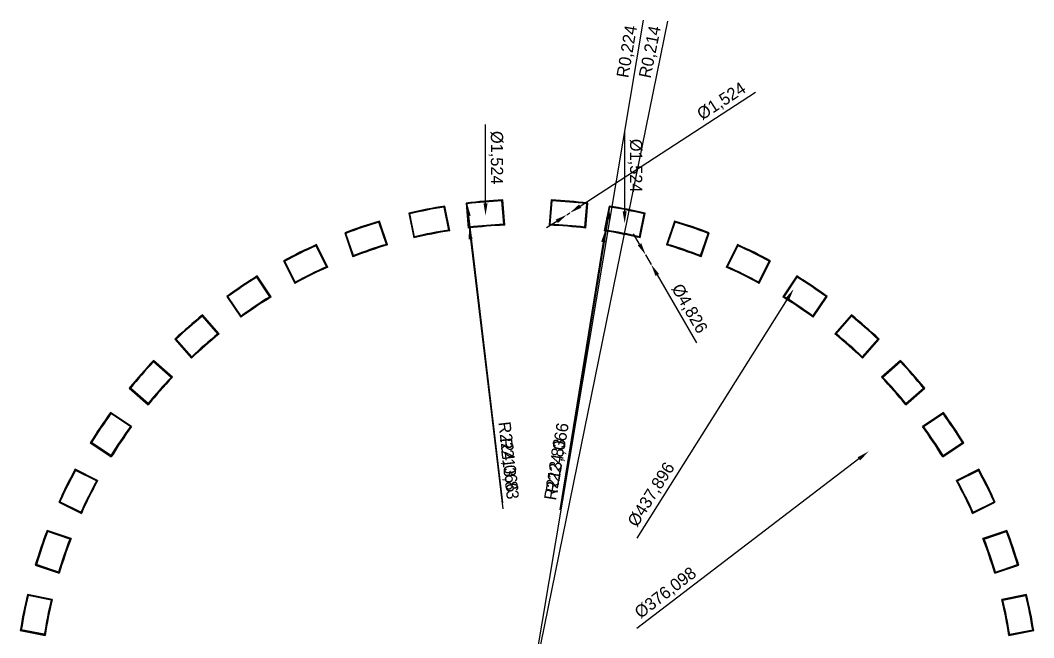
# Model space of a CAD drawing. Header units: millimetres. Extents: x -224 to 224, y -224 to 303.
# Drawn here: x -221.6 to 221.6, y 32.7 to 302.8 of the extents above; entities that cross this region are included whole.
import ezdxf

# ---------------------------------------------------------------- set-up
doc = ezdxf.new("R2010")
doc.units = ezdxf.units.MM
doc.layers.add('Dimensions', color=7, linetype='Continuous')
doc.layers.add('Sketch 02', color=7, linetype='Continuous')
doc.dimstyles.new('ISO-25', dxfattribs={"dimtxt": 2.5, "dimasz": 2.5, "dimexe": 1.25, "dimexo": 0.625, "dimtad": 1, "dimtxsty": 'Standard', "dimcen": 2.5, "dimadec": 0, "dimazin": 0, "dimtfac": 1, "dimtmove": 0, "dimatfit": 3, "dimfxl": 1, "dimarcsym": 0})

# ---------------------------------------------------------------- blocks, each defined once
blk = doc.blocks.new('*D1')
at = {"layer": 'Defpoints', "color": 0}
for p in [(0.04, 0.21), (0, 0)]:
    blk.add_point(p, dxfattribs=at)
at = {"layer": 'Dimensions', "color": 140, "lineweight": -2}
for p, q in [((1.11, 5.44), (61.52, 302.41)), ((0, 0), (0.04, 0.21))]:
    blk.add_line(p, q, dxfattribs=at)
at = {"layer": 'Dimensions', "color": 140}
blk.add_solid([(0.24, 5.62), (1.98, 5.27), (0.04, 0.21)], dxfattribs=at)
at = {"layer": 'Dimensions', "color": 140, "insert": (54.17, 288.91), "char_height": 5.342, "attachment_point": 5, "rotation": 78.5012}
blk.add_mtext('R0,214', dxfattribs=at)
blk = doc.blocks.new('*D2')
at = {"layer": 'Defpoints', "color": 0}
for p in [(0.04, 0.22), (0, 0)]:
    blk.add_point(p, dxfattribs=at)
at = {"layer": 'Dimensions', "color": 140, "lineweight": -2}
for p, q in [((0.92, 5.49), (50.98, 302.83)), ((0, 0), (0.04, 0.22))]:
    blk.add_line(p, q, dxfattribs=at)
at = {"layer": 'Dimensions', "color": 140}
blk.add_solid([(0.05, 5.64), (1.8, 5.34), (0.04, 0.22)], dxfattribs=at)
at = {"layer": 'Dimensions', "color": 140, "insert": (44.09, 289.09), "char_height": 5.342, "attachment_point": 5, "rotation": 80.4439}
blk.add_mtext('R0,224', dxfattribs=at)
blk = doc.blocks.new('*D3')
at = {"layer": 'Defpoints', "color": 0}
for p in [(34.22, 211.07), (0, 0)]:
    blk.add_point(p, dxfattribs=at)
at = {"layer": 'Dimensions', "color": 140, "lineweight": -2}
blk.add_line((33.36, 205.8), (14.37, 88.65), dxfattribs=at)
at = {"layer": 'Dimensions', "color": 140}
blk.add_solid([(34.24, 205.66), (32.48, 205.94), (34.22, 211.07)], dxfattribs=at)
at = {"layer": 'Dimensions', "color": 140, "insert": (12.65, 106.26), "char_height": 5.342, "attachment_point": 5, "rotation": 80.7922}
blk.add_mtext('R213,83', dxfattribs=at)
blk = doc.blocks.new('*D4')
at = {"layer": 'Defpoints', "color": 0}
for p in [(36.21, 221.12), (0, 0)]:
    blk.add_point(p, dxfattribs=at)
at = {"layer": 'Dimensions', "color": 140, "lineweight": -2}
blk.add_line((35.35, 215.85), (14.93, 91.17), dxfattribs=at)
at = {"layer": 'Dimensions', "color": 140}
blk.add_solid([(36.23, 215.7), (34.47, 215.99), (36.21, 221.12)], dxfattribs=at)
at = {"layer": 'Dimensions', "color": 140, "insert": (13.65, 111.29), "char_height": 5.342, "attachment_point": 5, "rotation": 80.6989}
blk.add_mtext('R224,066', dxfattribs=at)
blk = doc.blocks.new('*D16')
at = {"layer": 'Defpoints', "color": 0}
for p in [(-25.29, 212.33), (0, 0)]:
    blk.add_point(p, dxfattribs=at)
at = {"layer": 'Dimensions', "color": 140, "lineweight": -2}
blk.add_line((-24.66, 207.02), (-10.62, 89.18), dxfattribs=at)
at = {"layer": 'Dimensions', "color": 140}
blk.add_solid([(-23.77, 207.13), (-25.54, 206.92), (-25.29, 212.33)], dxfattribs=at)
at = {"layer": 'Dimensions', "color": 140, "insert": (-8.16, 106.7), "char_height": 5.342, "attachment_point": 5, "rotation": 276.7922}
blk.add_mtext('R213,83', dxfattribs=at)
blk = doc.blocks.new('*D17')
at = {"layer": 'Defpoints', "color": 0}
for p in [(-26.14, 222.54), (0, 0)]:
    blk.add_point(p, dxfattribs=at)
at = {"layer": 'Dimensions', "color": 140, "lineweight": -2}
blk.add_line((-25.51, 217.23), (-10.78, 91.75), dxfattribs=at)
at = {"layer": 'Dimensions', "color": 140}
blk.add_solid([(-24.63, 217.33), (-26.4, 217.13), (-26.14, 222.54)], dxfattribs=at)
at = {"layer": 'Dimensions', "color": 140, "insert": (-8.58, 111.79), "char_height": 5.342, "attachment_point": 5, "rotation": 276.6989}
blk.add_mtext('R224,066', dxfattribs=at)
blk = doc.blocks.new('*D20')
at = {"layer": 'Defpoints', "color": 0}
for p in [(-126.33, 161.58), (126.33, -161.58)]:
    blk.add_point(p, dxfattribs=at)
at = {"layer": 'Dimensions', "color": 140, "lineweight": -2}
blk.add_line((123.04, -157.38), (51.41, -65.76), dxfattribs=at)
at = {"layer": 'Dimensions', "color": 140}
blk.add_solid([(122.34, -157.92), (123.74, -156.83), (126.33, -161.58)], dxfattribs=at)
at = {"layer": 'Dimensions', "color": 140, "insert": (64.96, -75.75), "char_height": 5.342, "attachment_point": 5, "rotation": 308.0186}
blk.add_mtext('%%c410,21', dxfattribs=at)
blk = doc.blocks.new('*D21')
at = {"layer": 'Defpoints', "color": 0}
for p in [(149.38, 114.23), (-149.38, -114.23)]:
    blk.add_point(p, dxfattribs=at)
at = {"layer": 'Dimensions', "color": 140, "lineweight": -2}
blk.add_line((145.14, 110.98), (47.99, 36.7), dxfattribs=at)
at = {"layer": 'Dimensions', "color": 140}
blk.add_solid([(145.68, 110.27), (144.6, 111.69), (149.38, 114.23)], dxfattribs=at)
at = {"layer": 'Dimensions', "color": 140, "insert": (60.76, 52.14), "char_height": 5.342, "attachment_point": 5, "rotation": 37.4038}
blk.add_mtext('%%c376,098', dxfattribs=at)
blk = doc.blocks.new('*D22')
at = {"layer": 'Defpoints', "color": 0}
for p in [(51.88, 200.21), (54.29, 196.03)]:
    blk.add_point(p, dxfattribs=at)
at = {"layer": 'Dimensions', "color": 140, "lineweight": -2}
for p, q in [((49.21, 204.83), (46.54, 209.46)), ((51.88, 200.21), (54.29, 196.03)), ((56.96, 191.4), (74.07, 161.77))]:
    blk.add_line(p, q, dxfattribs=at)
at = {"layer": 'Dimensions', "color": 140}
for points in [[(48.44, 204.39), (49.98, 205.28), (51.88, 200.21)], [(57.73, 191.85), (56.19, 190.95), (54.29, 196.03)]]:
    blk.add_solid(points, dxfattribs=at)
at = {"layer": 'Dimensions', "color": 140, "insert": (70.76, 176.53), "char_height": 5.342, "attachment_point": 5, "rotation": 299.9968}
blk.add_mtext('%%c4,826', dxfattribs=at)
blk = doc.blocks.new('*D23')
at = {"layer": 'Defpoints', "color": 0}
for p in [(116.63, 185.3), (-116.63, -185.3)]:
    blk.add_point(p, dxfattribs=at)
at = {"layer": 'Dimensions', "color": 140, "lineweight": -2}
blk.add_line((113.78, 180.78), (48.02, 76.29), dxfattribs=at)
at = {"layer": 'Dimensions', "color": 140}
blk.add_solid([(114.54, 180.3), (113.03, 181.25), (116.63, 185.3)], dxfattribs=at)
at = {"layer": 'Dimensions', "color": 140, "insert": (54.6, 95.22), "char_height": 5.342, "attachment_point": 5, "rotation": 57.8133}
blk.add_mtext('%%c437,896', dxfattribs=at)
blk = doc.blocks.new('*D24')
at = {"layer": 'Defpoints', "color": 0}
for p in [(17.49, 217.78), (18.77, 218.61)]:
    blk.add_point(p, dxfattribs=at)
at = {"layer": 'Dimensions', "color": 140, "lineweight": -2}
for p, q in [((23.25, 221.52), (99.88, 271.31)), ((17.49, 217.78), (18.77, 218.61)), ((13.01, 214.87), (8.53, 211.96))]:
    blk.add_line(p, q, dxfattribs=at)
at = {"layer": 'Dimensions', "color": 140}
for points in [[(22.76, 222.27), (23.73, 220.77), (18.77, 218.61)], [(13.5, 214.12), (12.53, 215.62), (17.49, 217.78)]]:
    blk.add_solid(points, dxfattribs=at)
at = {"layer": 'Dimensions', "color": 140, "insert": (85.21, 267.16), "char_height": 5.342, "attachment_point": 5, "rotation": 33.0111}
blk.add_mtext('%%c1,524', dxfattribs=at)
blk = doc.blocks.new('*D25')
at = {"layer": 'Defpoints', "color": 0}
for p in [(42.71, 215.5), (42.71, 213.98)]:
    blk.add_point(p, dxfattribs=at)
at = {"layer": 'Dimensions', "color": 140, "lineweight": -2}
blk.add_line((42.71, 219.32), (42.71, 253.79), dxfattribs=at)
at = {"layer": 'Dimensions', "color": 140}
blk.add_solid([(41.82, 219.32), (43.6, 219.32), (42.71, 213.98)], dxfattribs=at)
at = {"layer": 'Dimensions', "color": 140, "insert": (47.23, 239.23), "char_height": 5.342, "attachment_point": 5, "rotation": 270}
blk.add_mtext('%%c1,524', dxfattribs=at)
blk = doc.blocks.new('*D31')
at = {"layer": 'Defpoints', "color": 0}
for p in [(-18.13, 218.96), (-18.13, 217.43)]:
    blk.add_point(p, dxfattribs=at)
at = {"layer": 'Dimensions', "color": 140, "lineweight": -2}
blk.add_line((-18.13, 222.78), (-18.13, 257.25), dxfattribs=at)
at = {"layer": 'Dimensions', "color": 140}
blk.add_solid([(-19.02, 222.78), (-17.24, 222.78), (-18.13, 217.43)], dxfattribs=at)
at = {"layer": 'Dimensions', "color": 140, "insert": (-13.62, 242.68), "char_height": 5.342, "attachment_point": 5, "rotation": 270}
blk.add_mtext('%%c1,524', dxfattribs=at)

msp = doc.modelspace()

# ---------------------------------------------------------------- linework, layer by layer
at = {"layer": 'Sketch 02'}
for p, q in [((-33.7428, 210.7457), (-35.8973, 221.5771)), ((-26.5682, 222.8882), (-25.6537, 211.8825)), ((-26.4606, 222.8003), (-25.5627, 211.9943)), ((-26.3529, 222.7124), (-25.4716, 212.1059)), ((-25.3805, 212.2176), (-26.2453, 222.6244)), ((-25.2895, 212.3292), (-26.1376, 222.5364)), ((-25.2895, 212.3292), (-26.1376, 222.5364)), ((-10.1018, 213.5912), (-10.95, 223.7984)), ((-10.1018, 213.5912), (-10.95, 223.7984)), ((-9.9936, 213.4961), (-10.8583, 223.903)), ((-9.8853, 213.4011), (-10.7666, 224.0075)), ((-9.7771, 213.3059), (-10.675, 224.112)), ((-9.6688, 213.2108), (-10.5833, 224.2165)), ((10.5833, 224.2165), (9.6688, 213.2108)), ((10.675, 224.112), (9.7771, 213.3059)), ((10.7666, 224.0075), (9.8853, 213.4011)), ((9.9936, 213.4961), (10.8583, 223.903)), ((10.1018, 213.5912), (10.95, 223.7984)), ((10.1018, 213.5912), (10.95, 223.7984)), ((25.2895, 212.3292), (26.1376, 222.5364)), ((25.2895, 212.3292), (26.1376, 222.5364)), ((25.3805, 212.2176), (26.2453, 222.6244)), ((25.4716, 212.1059), (26.3529, 222.7124)), ((25.5627, 211.9943), (26.4606, 222.8003)), ((25.6537, 211.8825), (26.5682, 222.8882)), ((-51.6291, 218.4479), (-49.4746, 207.6164)), ((-51.5122, 218.3727), (-49.3968, 207.7378)), ((-51.3953, 218.2975), (-49.3189, 207.859)), ((-49.2411, 207.9803), (-51.2784, 218.2223)), ((-49.1632, 208.1014), (-51.1614, 218.147)), ((-49.1632, 208.1014), (-51.1614, 218.147)), ((-34.2161, 211.0746), (-36.2143, 221.1202)), ((-34.2161, 211.0746), (-36.2143, 221.1202)), ((-34.0978, 210.9924), (-36.135, 221.2345)), ((-33.9795, 210.9102), (-36.0558, 221.3487)), ((-33.8611, 210.828), (-35.9766, 221.4629)), ((35.8973, 221.5771), (33.7428, 210.7457)), ((35.9766, 221.4629), (33.8611, 210.828)), ((36.0558, 221.3487), (33.9795, 210.9102)), ((34.0978, 210.9924), (36.135, 221.2345)), ((34.2161, 211.0746), (36.2143, 221.1202)), ((34.2161, 211.0746), (36.2143, 221.1202)), ((49.1632, 208.1014), (51.1614, 218.147)), ((49.1632, 208.1014), (51.1614, 218.147)), ((49.2411, 207.9803), (51.2784, 218.2223)), ((49.3189, 207.859), (51.3953, 218.2975)), ((49.3968, 207.7378), (51.5122, 218.3727)), ((49.4746, 207.6164), (51.6291, 218.4479)), ((-61.4741, 204.8027), (-64.7664, 214.5016)), ((-61.4741, 204.8027), (-64.7664, 214.5016)), ((-61.3461, 204.7367), (-64.7028, 214.6252)), ((-61.2181, 204.6707), (-64.6391, 214.7488)), ((-61.09, 204.6046), (-64.5755, 214.8724)), ((-60.962, 204.5384), (-64.5118, 214.9959)), ((64.5118, 214.9959), (60.962, 204.5384)), ((64.5755, 214.8724), (61.09, 204.6046)), ((64.6391, 214.7488), (61.2181, 204.6707)), ((61.3461, 204.7367), (64.7028, 214.6252)), ((61.4741, 204.8027), (64.7664, 214.5016)), ((61.4741, 204.8027), (64.7664, 214.5016)), ((-79.7006, 209.8401), (-76.1507, 199.3825)), ((-79.5749, 209.7808), (-76.0894, 199.513)), ((-79.4491, 209.7215), (-76.0281, 199.6434)), ((-75.9667, 199.7737), (-79.3234, 209.6622)), ((-75.9053, 199.904), (-79.1976, 209.6028)), ((-75.9053, 199.904), (-79.1976, 209.6028)), ((75.9053, 199.904), (79.1976, 209.6028)), ((75.9053, 199.904), (79.1976, 209.6028)), ((75.9667, 199.7737), (79.3234, 209.6622)), ((76.0281, 199.6434), (79.4491, 209.7215)), ((76.0894, 199.513), (79.5749, 209.7808)), ((76.1507, 199.3825), (79.7006, 209.8401)), ((-87.6803, 195.0266), (-92.2104, 204.2128)), ((-87.6803, 195.0266), (-92.2104, 204.2128)), ((-87.5448, 194.9779), (-92.1635, 204.3437)), ((-87.4092, 194.9291), (-92.1165, 204.4745)), ((-87.2736, 194.8803), (-92.0695, 204.6054)), ((-87.138, 194.8314), (-92.0225, 204.7361)), ((92.0225, 204.7361), (87.138, 194.8314)), ((92.0695, 204.6054), (87.2736, 194.8803)), ((92.1165, 204.4745), (87.4092, 194.9291)), ((87.5448, 194.9779), (92.1635, 204.3437)), ((87.6803, 195.0266), (92.2104, 204.2128)), ((87.6803, 195.0266), (92.2104, 204.2128)), ((-106.4083, 197.6418), (-101.5239, 187.7371)), ((-106.276, 197.5995), (-101.4801, 187.8744)), ((-106.1436, 197.5571), (-101.4363, 188.0117)), ((-101.3925, 188.149), (-106.0112, 197.5147)), ((-101.3486, 188.2862), (-105.8787, 197.4723)), ((-101.3486, 188.2862), (-105.8787, 197.4723)), ((101.3486, 188.2862), (105.8787, 197.4723)), ((101.3486, 188.2862), (105.8787, 197.4723)), ((101.3925, 188.149), (106.0112, 197.5147)), ((101.4363, 188.0117), (106.1436, 197.5571)), ((101.4801, 187.8744), (106.276, 197.5995)), ((101.5239, 187.7371), (106.4083, 197.6418)), ((-112.2455, 181.883), (-118.0472, 190.5657)), ((-112.1048, 181.8523), (-118.0177, 190.7016)), ((-111.964, 181.8216), (-117.9882, 190.8374)), ((-111.8232, 181.7908), (-117.9587, 190.9732)), ((117.9587, 190.9732), (111.8232, 181.7908)), ((117.9882, 190.8374), (111.964, 181.8216)), ((118.0177, 190.7016), (112.1048, 181.8523)), ((112.2455, 181.883), (118.0472, 190.5657)), ((-112.3863, 181.9136), (-118.0767, 190.4298)), ((-112.3863, 181.9136), (-118.0767, 190.4298)), ((112.3863, 181.9136), (118.0767, 190.4298)), ((112.3863, 181.9136), (118.0767, 190.4298)), ((-131.2954, 182.0619), (-125.1599, 172.8795)), ((-131.1587, 182.0372), (-125.1345, 173.0213)), ((-131.0219, 182.0125), (-125.109, 173.1632)), ((-125.0834, 173.3049), (-130.8851, 181.9877)), ((-125.0579, 173.4467), (-130.7482, 181.9629)), ((-125.0579, 173.4467), (-130.7482, 181.9629)), ((125.0579, 173.4467), (130.7482, 181.9629)), ((125.0579, 173.4467), (130.7482, 181.9629)), ((125.0834, 173.3049), (130.8851, 181.9877)), ((125.109, 173.1632), (131.0219, 182.0125)), ((125.1345, 173.0213), (131.1587, 182.0372)), ((125.1599, 172.8795), (131.2954, 182.0619)), ((-135.1693, 165.6879), (-141.9226, 173.3886)), ((-135.1693, 165.6879), (-141.9226, 173.3886)), ((-135.0258, 165.6759), (-141.9111, 173.5272)), ((-134.8822, 165.6639), (-141.8996, 173.6657)), ((-134.7386, 165.6518), (-141.8881, 173.8043)), ((-134.595, 165.6397), (-141.8765, 173.9427)), ((141.8765, 173.9427), (134.595, 165.6397)), ((141.8881, 173.8043), (134.7386, 165.6518)), ((141.8996, 173.6657), (134.8822, 165.6639)), ((135.0258, 165.6759), (141.9111, 173.5272)), ((135.1693, 165.6879), (141.9226, 173.3886)), ((135.1693, 165.6879), (141.9226, 173.3886)), ((-153.936, 163.3668), (-146.6545, 155.0638)), ((-153.7972, 163.3602), (-146.6477, 155.2078)), ((-153.6584, 163.3536), (-146.641, 155.3517)), ((-146.6342, 155.4956), (-153.5195, 163.3469)), ((-146.6273, 155.6395), (-153.3806, 163.3402)), ((-146.6273, 155.6395), (-153.3806, 163.3402)), ((146.6273, 155.6395), (153.3806, 163.3402)), ((146.6273, 155.6395), (153.3806, 163.3402)), ((146.6342, 155.4956), (153.5195, 163.3469)), ((146.641, 155.3517), (153.6584, 163.3536)), ((146.6477, 155.2078), (153.7972, 163.3602)), ((146.6545, 155.0638), (153.936, 163.3668)), ((-155.0638, 146.6545), (-163.3668, 153.936)), ((-155.2078, 146.6477), (-163.3602, 153.7972)), ((-155.3517, 146.641), (-163.3536, 153.6584)), ((-155.4956, 146.6342), (-163.3469, 153.5195)), ((-155.6395, 146.6273), (-163.3402, 153.3806)), ((-155.6395, 146.6273), (-163.3402, 153.3806)), ((163.3668, 153.936), (155.0638, 146.6545)), ((163.3602, 153.7972), (155.2078, 146.6477)), ((163.3536, 153.6584), (155.3517, 146.641)), ((155.4956, 146.6342), (163.3469, 153.5195)), ((155.6395, 146.6273), (163.3402, 153.3806)), ((155.6395, 146.6273), (163.3402, 153.3806)), ((-173.9427, 141.8765), (-165.6397, 134.595)), ((-173.8043, 141.8881), (-165.6518, 134.7386)), ((-173.6657, 141.8996), (-165.6639, 134.8822)), ((-165.6759, 135.0258), (-173.5272, 141.9111)), ((-165.6879, 135.1693), (-173.3886, 141.9226)), ((-165.6879, 135.1693), (-173.3886, 141.9226)), ((165.6397, 134.595), (173.9427, 141.8765)), ((165.6518, 134.7386), (173.8043, 141.8881)), ((165.6639, 134.8822), (173.6657, 141.8996)), ((165.6759, 135.0258), (173.5272, 141.9111)), ((165.6879, 135.1693), (173.3886, 141.9226)), ((165.6879, 135.1693), (173.3886, 141.9226)), ((-172.8795, 125.1599), (-182.0619, 131.2954)), ((-173.0213, 125.1345), (-182.0372, 131.1587)), ((-173.1632, 125.109), (-182.0125, 131.0219)), ((-173.3049, 125.0834), (-181.9877, 130.8851)), ((-173.4467, 125.0579), (-181.9629, 130.7482)), ((-173.4467, 125.0579), (-181.9629, 130.7482)), ((182.0619, 131.2954), (172.8795, 125.1599)), ((182.0372, 131.1587), (173.0213, 125.1345)), ((182.0125, 131.0219), (173.1632, 125.109)), ((173.3049, 125.0834), (181.9877, 130.8851)), ((173.4467, 125.0579), (181.9629, 130.7482)), ((173.4467, 125.0579), (181.9629, 130.7482)), ((-190.9732, 117.9587), (-181.7908, 111.8232)), ((-190.8374, 117.9882), (-181.8216, 111.964)), ((-190.7016, 118.0177), (-181.8523, 112.1048)), ((-181.883, 112.2455), (-190.5657, 118.0472)), ((-181.9136, 112.3863), (-190.4298, 118.0767)), ((-181.9136, 112.3863), (-190.4298, 118.0767)), ((181.7908, 111.8232), (190.9732, 117.9587)), ((181.8216, 111.964), (190.8374, 117.9882)), ((181.8523, 112.1048), (190.7016, 118.0177)), ((181.883, 112.2455), (190.5657, 118.0472)), ((181.9136, 112.3863), (190.4298, 118.0767)), ((181.9136, 112.3863), (190.4298, 118.0767)), ((-187.7371, 101.5239), (-197.6418, 106.4083)), ((197.6418, 106.4083), (187.7371, 101.5239)), ((-187.8744, 101.4801), (-197.5995, 106.276)), ((-188.0117, 101.4363), (-197.5571, 106.1436)), ((-188.149, 101.3925), (-197.5147, 106.0112)), ((-188.2862, 101.3486), (-197.4723, 105.8787)), ((-188.2862, 101.3486), (-197.4723, 105.8787)), ((197.5995, 106.276), (187.8744, 101.4801)), ((197.5571, 106.1436), (188.0117, 101.4363)), ((188.149, 101.3925), (197.5147, 106.0112)), ((188.2862, 101.3486), (197.4723, 105.8787)), ((188.2862, 101.3486), (197.4723, 105.8787)), ((-204.7361, 92.0225), (-194.8314, 87.138)), ((-204.6054, 92.0695), (-194.8803, 87.2736)), ((-204.4745, 92.1165), (-194.9291, 87.4092)), ((-194.9779, 87.5448), (-204.3437, 92.1635)), ((-195.0266, 87.6803), (-204.2128, 92.2104)), ((-195.0266, 87.6803), (-204.2128, 92.2104)), ((194.8314, 87.138), (204.7361, 92.0225)), ((194.8803, 87.2736), (204.6054, 92.0695)), ((194.9291, 87.4092), (204.4745, 92.1165)), ((194.9779, 87.5448), (204.3437, 92.1635)), ((195.0266, 87.6803), (204.2128, 92.2104)), ((195.0266, 87.6803), (204.2128, 92.2104)), ((-199.3825, 76.1507), (-209.8401, 79.7006)), ((-199.513, 76.0894), (-209.7808, 79.5749)), ((-199.6434, 76.0281), (-209.7215, 79.4491)), ((-199.7737, 75.9667), (-209.6622, 79.3234)), ((-199.904, 75.9053), (-209.6028, 79.1976)), ((-199.904, 75.9053), (-209.6028, 79.1976)), ((209.8401, 79.7006), (199.3825, 76.1507)), ((209.7808, 79.5749), (199.513, 76.0894)), ((209.7215, 79.4491), (199.6434, 76.0281)), ((199.7737, 75.9667), (209.6622, 79.3234)), ((199.904, 75.9053), (209.6028, 79.1976)), ((199.904, 75.9053), (209.6028, 79.1976)), ((-214.9959, 64.5118), (-204.5384, 60.962)), ((-214.8724, 64.5755), (-204.6046, 61.09)), ((-214.7488, 64.6391), (-204.6707, 61.2181)), ((-204.7367, 61.3461), (-214.6252, 64.7028)), ((-204.8027, 61.4741), (-214.5016, 64.7664)), ((-204.8027, 61.4741), (-214.5016, 64.7664)), ((204.5384, 60.962), (214.9959, 64.5118)), ((204.6046, 61.09), (214.8724, 64.5755)), ((204.6707, 61.2181), (214.7488, 64.6391)), ((204.7367, 61.3461), (214.6252, 64.7028)), ((204.8027, 61.4741), (214.5016, 64.7664)), ((204.8027, 61.4741), (214.5016, 64.7664)), ((-207.6164, 49.4746), (-218.4479, 51.6291)), ((-207.7378, 49.3968), (-218.3727, 51.5122)), ((-207.859, 49.3189), (-218.2975, 51.3953)), ((-207.9803, 49.2411), (-218.2223, 51.2784)), ((-208.1014, 49.1632), (-218.147, 51.1614)), ((-208.1014, 49.1632), (-218.147, 51.1614)), ((218.4479, 51.6291), (207.6164, 49.4746)), ((218.3727, 51.5122), (207.7378, 49.3968)), ((218.2975, 51.3953), (207.859, 49.3189)), ((207.9803, 49.2411), (218.2223, 51.2784)), ((208.1014, 49.1632), (218.147, 51.1614)), ((208.1014, 49.1632), (218.147, 51.1614)), ((-221.5771, 35.8973), (-210.7457, 33.7428)), ((-221.4629, 35.9766), (-210.828, 33.8611)), ((-221.3487, 36.0558), (-210.9102, 33.9795)), ((-210.9924, 34.0978), (-221.2345, 36.135)), ((-211.0746, 34.2161), (-221.1202, 36.2143)), ((-211.0746, 34.2161), (-221.1202, 36.2143)), ((210.7457, 33.7428), (221.5771, 35.8973)), ((210.828, 33.8611), (221.4629, 35.9766)), ((210.9102, 33.9795), (221.3487, 36.0558)), ((210.9924, 34.0978), (221.2345, 36.135)), ((211.0746, 34.2161), (221.1202, 36.2143)), ((211.0746, 34.2161), (221.1202, 36.2143))]:
    msp.add_line(p, q, dxfattribs=at)
for radius, start, end in [(224.4661, 99.20243, 103.29757), (224.4661, 92.70243, 96.79757), (224.3661, 92.72707, 96.77293), (224.2661, 92.751732, 96.748268), (224.1661, 92.776415, 96.723585), (224.0661, 92.80112, 96.69888), (224.0661, 92.80112, 96.69888), (224.4661, 83.20243, 87.29757), (224.3661, 83.22707, 87.27293), (224.2661, 83.251732, 87.248268), (224.1661, 83.276415, 87.223585), (224.0661, 83.30112, 87.19888), (224.0661, 83.30112, 87.19888), (224.4661, 76.70243, 80.79757), (224.3661, 99.22707, 103.27293), (224.2661, 99.251732, 103.248268), (224.1661, 99.276415, 103.223585), (224.0661, 99.30112, 103.19888), (224.0661, 99.30112, 103.19888), (224.3661, 76.72707, 80.77293), (224.2661, 76.751732, 80.748268), (224.1661, 76.776415, 80.723585), (224.0661, 76.80112, 80.69888), (224.0661, 76.80112, 80.69888), (224.4661, 106.70243, 110.79757), (224.3661, 106.72707, 110.77293), (224.2661, 106.751732, 110.748268), (224.1661, 106.776415, 110.723585), (224.0661, 106.80112, 110.69888), (224.0661, 106.80112, 110.69888), (213.4299, 92.596504, 96.903496), (213.5299, 92.624365, 96.875635), (213.6299, 92.652199, 96.847801), (213.7299, 92.680006, 96.819994), (213.8299, 92.707787, 96.792213), (213.8299, 92.707787, 96.792213), (213.4299, 83.096504, 87.403496), (213.5299, 83.124365, 87.375635), (213.6299, 83.152199, 87.347801), (213.7299, 83.180006, 87.319994), (213.8299, 83.207787, 87.292213), (213.8299, 83.207787, 87.292213), (224.4661, 69.20243, 73.29757), (224.3661, 69.22707, 73.27293), (224.2661, 69.251732, 73.248268), (224.1661, 69.276415, 73.223585), (224.0661, 69.30112, 73.19888), (224.0661, 69.30112, 73.19888), (213.4299, 99.096504, 103.403496), (213.5299, 99.124365, 103.375635), (213.6299, 99.152199, 103.347801), (213.7299, 99.180006, 103.319994), (213.8299, 99.207787, 103.292213), (213.8299, 99.207787, 103.292213), (213.4299, 76.596504, 80.903496), (213.5299, 76.624365, 80.875635), (213.6299, 76.652199, 80.847801), (213.7299, 76.680006, 80.819994), (213.8299, 76.707787, 80.792213), (213.8299, 76.707787, 80.792213), (224.4661, 114.20243, 118.29757), (224.3661, 114.22707, 118.27293), (224.2661, 114.251732, 118.248268), (224.1661, 114.276415, 118.223585), (224.0661, 114.30112, 118.19888), (224.0661, 114.30112, 118.19888), (213.4299, 106.596504, 110.903496), (213.5299, 106.624365, 110.875635), (213.6299, 106.652199, 110.847801), (213.7299, 106.680006, 110.819994), (213.8299, 106.707787, 110.792213), (213.8299, 106.707787, 110.792213), (213.4299, 69.096504, 73.403496), (213.5299, 69.124365, 73.375635), (213.6299, 69.152199, 73.347801), (213.7299, 69.180006, 73.319994), (213.8299, 69.207787, 73.292213), (213.8299, 69.207787, 73.292213), (224.4661, 61.70243, 65.79757), (224.3661, 61.72707, 65.77293), (224.2661, 61.751732, 65.748268), (224.1661, 61.776415, 65.723585), (224.0661, 61.80112, 65.69888), (224.0661, 61.80112, 65.69888), (213.8299, 114.207787, 118.292213), (213.8299, 114.207787, 118.292213), (213.8299, 61.707787, 65.792213), (213.8299, 61.707787, 65.792213), (224.4661, 121.70243, 125.79757), (224.3661, 121.72707, 125.77293), (224.2661, 121.751732, 125.748268), (224.1661, 121.776415, 125.723585), (213.4299, 114.096504, 118.403496), (213.5299, 114.124365, 118.375635), (213.6299, 114.152199, 118.347801), (213.7299, 114.180006, 118.319994), (213.4299, 61.596504, 65.903496), (213.5299, 61.624365, 65.875635), (213.6299, 61.652199, 65.847801), (213.7299, 61.680006, 65.819994), (224.4661, 54.20243, 58.29757), (224.3661, 54.22707, 58.27293), (224.2661, 54.251732, 58.248268), (224.1661, 54.276415, 58.223585), (224.0661, 121.80112, 125.69888), (224.0661, 121.80112, 125.69888), (224.0661, 54.30112, 58.19888), (224.0661, 54.30112, 58.19888), (213.4299, 121.596504, 125.903496), (213.5299, 121.624365, 125.875635), (213.6299, 121.652199, 125.847801), (213.7299, 121.680006, 125.819994), (213.8299, 121.707787, 125.792213), (213.8299, 121.707787, 125.792213), (213.4299, 54.096504, 58.403496), (213.5299, 54.124365, 58.375635), (213.6299, 54.152199, 58.347801), (213.7299, 54.180006, 58.319994), (213.8299, 54.207787, 58.292213), (213.8299, 54.207787, 58.292213), (224.4661, 129.20243, 133.29757), (224.3661, 129.22707, 133.27293), (224.2661, 129.251732, 133.248268), (224.1661, 129.276415, 133.223585), (224.0661, 129.30112, 133.19888), (224.0661, 129.30112, 133.19888), (224.4661, 46.70243, 50.79757), (224.3661, 46.72707, 50.77293), (224.2661, 46.751732, 50.748268), (224.1661, 46.776415, 50.723585), (224.0661, 46.80112, 50.69888), (224.0661, 46.80112, 50.69888), (213.4299, 129.096504, 133.403496), (213.5299, 129.124365, 133.375635), (213.6299, 129.152199, 133.347801), (213.7299, 129.180006, 133.319994), (213.8299, 129.207787, 133.292213), (213.8299, 129.207787, 133.292213), (213.4299, 46.596504, 50.903496), (213.5299, 46.624365, 50.875635), (213.6299, 46.652199, 50.847801), (213.7299, 46.680006, 50.819994), (213.8299, 46.707787, 50.792213), (213.8299, 46.707787, 50.792213), (224.4661, 136.70243, 140.79757), (224.3661, 136.72707, 140.77293), (224.2661, 136.751732, 140.748268), (224.1661, 136.776415, 140.723585), (224.0661, 136.80112, 140.69888), (224.0661, 136.80112, 140.69888), (224.0661, 39.30112, 43.19888), (224.0661, 39.30112, 43.19888), (224.1661, 39.276415, 43.223585), (224.2661, 39.251732, 43.248268), (224.3661, 39.22707, 43.27293), (224.4661, 39.20243, 43.29757), (213.8299, 136.707787, 140.792213), (213.8299, 136.707787, 140.792213), (213.7299, 136.680006, 140.819994), (213.6299, 136.652199, 140.847801), (213.5299, 136.624365, 140.875635), (213.4299, 136.596504, 140.903496), (213.4299, 39.096504, 43.403496), (213.5299, 39.124365, 43.375635), (213.6299, 39.152199, 43.347801), (213.7299, 39.180006, 43.319994), (213.8299, 39.207787, 43.292213), (213.8299, 39.207787, 43.292213), (224.4661, 144.20243, 148.29757), (224.3661, 144.22707, 148.27293), (224.2661, 144.251732, 148.248268), (224.1661, 144.276415, 148.223585), (224.0661, 144.30112, 148.19888), (224.0661, 144.30112, 148.19888), (224.0661, 31.80112, 35.69888), (224.0661, 31.80112, 35.69888), (224.1661, 31.776415, 35.723585), (224.2661, 31.751732, 35.748268), (224.3661, 31.72707, 35.77293), (224.4661, 31.70243, 35.79757), (213.8299, 144.207787, 148.292213), (213.8299, 144.207787, 148.292213), (213.7299, 144.180006, 148.319994), (213.6299, 144.152199, 148.347801), (213.5299, 144.124365, 148.375635), (213.4299, 144.096504, 148.403496), (213.4299, 31.596504, 35.903496), (213.5299, 31.624365, 35.875635), (213.6299, 31.652199, 35.847801), (213.7299, 31.680006, 35.819994), (213.8299, 31.707787, 35.792213), (213.8299, 31.707787, 35.792213), (224.4661, 151.70243, 155.79757), (224.4661, 24.20243, 28.29757), (224.3661, 151.72707, 155.77293), (224.2661, 151.751732, 155.748268), (224.1661, 151.776415, 155.723585), (224.0661, 151.80112, 155.69888), (224.0661, 151.80112, 155.69888), (224.0661, 24.30112, 28.19888), (224.0661, 24.30112, 28.19888), (224.1661, 24.276415, 28.223585), (224.2661, 24.251732, 28.248268), (224.3661, 24.22707, 28.27293), (213.8299, 151.707787, 155.792213), (213.8299, 151.707787, 155.792213), (213.7299, 151.680006, 155.819994), (213.6299, 151.652199, 155.847801), (213.5299, 151.624365, 155.875635), (213.4299, 151.596504, 155.903496), (213.4299, 24.096504, 28.403496), (213.5299, 24.124365, 28.375635), (213.6299, 24.152199, 28.347801), (213.7299, 24.180006, 28.319994), (213.8299, 24.207787, 28.292213), (213.8299, 24.207787, 28.292213), (224.4661, 159.20243, 163.29757), (224.3661, 159.22707, 163.27293), (224.2661, 159.251732, 163.248268), (224.1661, 159.276415, 163.223585), (224.0661, 159.30112, 163.19888), (224.0661, 159.30112, 163.19888), (213.8299, 159.207787, 163.292213), (213.8299, 159.207787, 163.292213), (213.7299, 159.180006, 163.319994), (213.6299, 159.152199, 163.347801), (213.5299, 159.124365, 163.375635), (213.4299, 159.096504, 163.403496), (213.4299, 16.596504, 20.903496), (213.5299, 16.624365, 20.875635), (213.6299, 16.652199, 20.847801), (213.7299, 16.680006, 20.819994), (213.8299, 16.707787, 20.792213), (213.8299, 16.707787, 20.792213), (224.0661, 16.80112, 20.69888), (224.0661, 16.80112, 20.69888), (224.1661, 16.776415, 20.723585), (224.2661, 16.751732, 20.748268), (224.3661, 16.72707, 20.77293), (224.4661, 16.70243, 20.79757), (224.4661, 166.70243, 170.79757), (224.3661, 166.72707, 170.77293), (224.2661, 166.751732, 170.748268), (224.1661, 166.776415, 170.723585), (224.0661, 166.80112, 170.69888), (224.0661, 166.80112, 170.69888), (213.8299, 166.707787, 170.792213), (213.8299, 166.707787, 170.792213), (213.7299, 166.680006, 170.819994), (213.6299, 166.652199, 170.847801), (213.5299, 166.624365, 170.875635), (213.4299, 166.596504, 170.903496), (213.4299, 9.096504, 13.403496), (213.5299, 9.124365, 13.375635), (213.6299, 9.152199, 13.347801), (213.7299, 9.180006, 13.319994), (213.8299, 9.207787, 13.292213), (213.8299, 9.207787, 13.292213), (224.0661, 9.30112, 13.19888), (224.0661, 9.30112, 13.19888), (224.1661, 9.276415, 13.223585), (224.2661, 9.251732, 13.248268), (224.3661, 9.22707, 13.27293), (224.4661, 9.20243, 13.29757)]:
    msp.add_arc((0, 0), radius, start, end, dxfattribs=at)

# ---------------------------------------------------------------- dimensions: what is measured, and where the dimension line sits
at = {"layer": 'Dimensions'}
for mpoint, picture, middle in [((0.0372, 0.221), '*D2', (48.5421, 288.3427)), ((0.0426, 0.2095), '*D1', (58.5903, 288.012)), ((-26.1376, 222.5364), '*D17', (-13.0688, 111.2682)), ((36.2143, 221.1202), '*D4', (18.1071, 110.5601)), ((-25.2895, 212.3292), '*D16', (-12.6447, 106.1646)), ((34.2161, 211.0746), '*D3', (17.108, 105.5373))]:
    dim = msp.add_radius_dim(center=(0, 0), mpoint=mpoint, dimstyle='ISO-25', override={"dimscale": 2.136829, "dimdec": 3, "dimzin": 8, "dimlunit": 2, "dimclrd": 140, "dimclre": 140, "dimclrt": 140}, dxfattribs=at)
    dim.commit()
    dim.dimension.update_dxf_attribs({"geometry": picture, "text_midpoint": middle, "dimtype": 164})
for p1, p2, picture, middle in [((17.4917, 217.7809), (18.7697, 218.6112), '*D24', (87.6688, 263.3737)), ((-18.1307, 218.958), (-18.1307, 217.434), '*D31', (-18.1307, 242.6817)), ((42.7146, 215.503), (42.7146, 213.979), '*D25', (42.7146, 239.2266)), ((51.8787, 200.206), (54.2915, 196.0264), '*D22', (66.8505, 174.2708)), ((-116.6291, -185.2994), (116.6291, 185.2994), '*D23', (58.42, 92.8172)), ((-126.3277, 161.584), (126.3277, -161.584), '*D20', (61.3988, -78.5343)), ((-149.3813, -114.2262), (149.3813, 114.2262), '*D21', (63.5, 48.5561))]:
    dim = msp.add_diameter_dim_2p(p1=p1, p2=p2, dimstyle='ISO-25', override={"dimscale": 2.136829, "dimdec": 3, "dimzin": 8, "dimlunit": 2, "dimclrd": 140, "dimclre": 140, "dimclrt": 140}, dxfattribs=at)
    dim.commit()
    dim.dimension.update_dxf_attribs({"geometry": picture, "text_midpoint": middle, "dimtype": 163})

doc.saveas('drawing.dxf')
